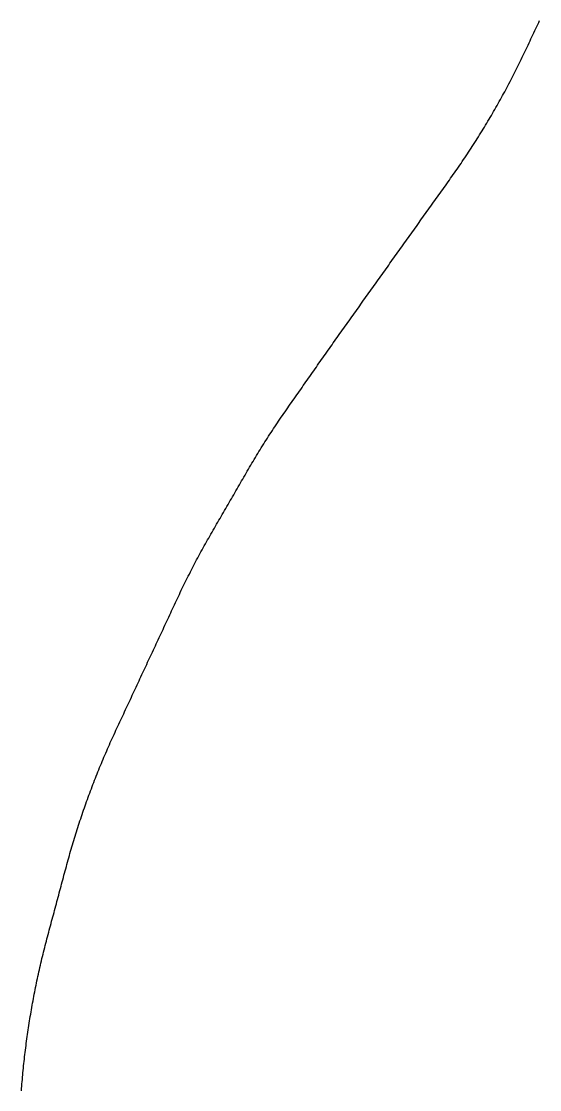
# Model space of a CAD drawing. Header units: metres. Extents: x 457876 to 584660, y 126427 to 241224.
# Drawn here: x 457970 to 463656, y 181212 to 192936 of the extents above; entities that cross this region are included whole.
import ezdxf

# ---------------------------------------------------------------- set-up
doc = ezdxf.new("R2010")
doc.units = ezdxf.units.M
for name, color, linetype in [('AT_GRADE', 3, 'CONTINUOUS'), ('CUTTING', 34, 'CONTINUOUS'), ('EMBANKMENT', 42, 'CONTINUOUS'), ('GROUND_CL', 8, 'CONTINUOUS'), ('RAIL_CL', 1, 'CONTINUOUS'), ('TUNNEL', 216, 'CONTINUOUS'), ('VIADUCT', 5, 'CONTINUOUS')]:
    doc.layers.add(name, color=color, linetype=linetype)

msp = doc.modelspace()

# ---------------------------------------------------------------- linework, layer by layer
at = {"layer": 'AT_GRADE'}
for points in [[(462890.696, 191522.763, 63.651), (462904.285, 191543.645, 63.773), (462917.816, 191564.564, 63.896), (462931.295, 191585.518, 64.02), (462944.72, 191606.505, 64.143), (462958.087, 191627.529, 64.267), (462971.384, 191648.598, 64.391), (462984.619, 191669.705, 64.515), (462997.802, 191690.845, 64.639), (463010.936, 191712.015, 64.763), (463024.015, 191733.219, 64.888), (463037.03, 191754.462, 65.012), (463049.979, 191775.745, 65.137), (463062.874, 191797.061, 65.262), (463075.718, 191818.407, 65.386), (463088.497, 191839.793, 65.511), (463101.216, 191861.214, 65.636), (463113.875, 191882.67, 65.761), (463126.478, 191904.159, 65.886), (463139.022, 191925.682, 66.011), (463151.502, 191947.243, 66.136), (463163.932, 191968.832, 66.261), (463176.316, 191990.448, 66.386), (463188.626, 192012.105, 66.511), (463200.863, 192033.804, 66.635), (463213.045, 192055.534, 66.76), (463225.179, 192077.29, 66.884), (463237.255, 192099.078, 67.009), (463249.266, 192120.903, 67.133), (463261.214, 192142.761, 67.257), (463273.108, 192164.65, 67.381), (463284.944, 192186.569, 67.505), (463296.715, 192208.523, 67.628), (463308.419, 192230.513, 67.752), (463320.064, 192252.534, 67.875), (463331.658, 192274.582, 67.998), (463343.193, 192296.661, 68.12), (463354.655, 192318.778, 68.242), (463366.074, 192340.917, 68.364), (463377.423, 192363.092, 68.486), (463388.703, 192385.301, 68.608), (463399.93, 192407.538, 68.729), (463411.096, 192429.805, 68.849), (463422.2, 192452.103, 68.97), (463433.251, 192474.428, 69.089), (463444.233, 192496.786, 69.209), (463455.15, 192519.176, 69.328), (463466.003, 192541.598, 69.447), (463476.809, 192564.042, 69.565), (463487.541, 192586.521, 69.683), (463498.215, 192609.028, 69.8), (463508.831, 192631.562, 69.917), (463519.383, 192654.126, 70.033), (463529.915, 192676.7, 70.149), (463540.447, 192699.273, 70.264), (463550.975, 192721.849, 70.379), (463561.502, 192744.424, 70.493), (463572.03, 192766.999, 70.607), (463582.558, 192789.574, 70.72), (463593.085, 192812.149, 70.832), (463603.613, 192834.724, 70.944), (463614.14, 192857.299, 71.055), (463624.668, 192879.874, 71.165), (463635.195, 192902.449, 71.275), (463645.722, 192925.024, 71.384)], [(459155.228, 185473.014, 62.857), (459165.757, 185495.596, 62.708), (459176.287, 185518.178, 62.56), (459186.817, 185540.76, 62.414), (459197.347, 185563.343, 62.269), (459207.876, 185585.925, 62.125), (459218.406, 185608.507, 61.983), (459228.936, 185631.09, 61.842), (459239.466, 185653.672, 61.702), (459249.997, 185676.255, 61.563), (459260.527, 185698.838, 61.426), (459271.057, 185721.421, 61.29), (459281.588, 185744.004, 61.155), (459292.118, 185766.587, 61.021), (459302.649, 185789.17, 60.889), (459313.179, 185811.753, 60.758), (459323.71, 185834.337, 60.628)], [(458660.855, 184303.406, 72.181), (458669.09, 184326.913, 71.965), (458677.387, 184350.398, 71.751), (458685.753, 184373.859, 71.537), (458694.181, 184397.297, 71.326), (458702.665, 184420.716, 71.115), (458711.212, 184444.112, 70.906), (458719.835, 184467.48, 70.698), (458728.516, 184490.827, 70.491), (458737.26, 184514.15, 70.286), (458746.075, 184537.448, 70.082), (458754.95, 184560.722, 69.879), (458763.881, 184583.975, 69.678)], [(458282.573, 182987.418, 85.885), (458289.017, 183011.47, 85.608)]]:
    msp.add_polyline3d(points, dxfattribs=at)
at = {"layer": 'CUTTING'}
for points in [[(458237.778, 182818.977, 87.839), (458244.062, 182843.07, 87.558), (458250.405, 182867.148, 87.277), (458256.809, 182891.209, 86.997), (458263.247, 182915.262, 86.718), (458269.685, 182939.315, 86.44), (458276.129, 182963.366, 86.162)], [(458195.617, 182649.865, 89.823), (458201.451, 182674.07, 89.538), (458207.34, 182698.262, 89.254), (458213.278, 182722.442, 88.97)], [(458044.44, 181867.912, 99.052), (458048.13, 181892.532, 98.764), (458051.885, 181917.142, 98.477), (458055.694, 181941.745, 98.189), (458059.591, 181966.333, 97.901), (458063.552, 181990.911, 97.613), (458067.578, 182015.479, 97.324)]]:
    msp.add_polyline3d(points, dxfattribs=at)
at = {"layer": 'EMBANKMENT'}
for points in [[(459334.241, 185856.92, 60.499), (459344.772, 185879.504, 60.371), (459355.303, 185902.087, 60.245), (459365.834, 185924.671, 60.12), (459376.365, 185947.255, 59.996), (459386.896, 185969.839, 59.874), (459397.427, 185992.423, 59.752), (459407.959, 186015.007, 59.632), (459418.49, 186037.591, 59.513), (459429.022, 186060.176, 59.395), (459439.553, 186082.76, 59.278), (459450.085, 186105.344, 59.163), (459460.617, 186127.929, 59.049), (459471.148, 186150.514, 58.936), (459481.68, 186173.098, 58.824), (459492.212, 186195.683, 58.713), (459502.744, 186218.268, 58.604), (459513.276, 186240.853, 58.495), (459523.808, 186263.439, 58.388), (459534.341, 186286.024, 58.282), (459544.873, 186308.609, 58.178), (459555.405, 186331.195, 58.074), (459565.937, 186353.78, 57.971), (459576.47, 186376.366, 57.87), (459587.002, 186398.951, 57.77), (459597.535, 186421.537, 57.671), (459608.068, 186444.123, 57.573), (459618.6, 186466.709, 57.476), (459629.133, 186489.295, 57.381), (459639.668, 186511.881, 57.286), (459650.202, 186534.466, 57.193), (459660.737, 186557.051, 57.101), (459671.272, 186579.637, 57.01), (459681.807, 186602.222, 56.92), (459692.362, 186624.799, 56.831), (459702.99, 186647.341, 56.743), (459713.666, 186669.861, 56.657), (459724.414, 186692.347, 56.571), (459735.228, 186714.801, 56.487), (459746.093, 186737.23, 56.404), (459757.015, 186759.633, 56.321), (459768.001, 186782.004, 56.24), (459779.055, 186804.341, 56.16), (459790.161, 186826.653, 56.082), (459801.341, 186848.928, 56.004), (459812.579, 186871.174, 55.927), (459823.875, 186893.391, 55.852), (459835.237, 186915.574, 55.777), (459846.656, 186937.728, 55.704), (459858.125, 186959.857, 55.632), (459869.665, 186981.949, 55.56), (459881.264, 187004.01, 55.49), (459892.92, 187026.041, 55.421), (459904.638, 187048.039, 55.353), (459916.425, 187070.001, 55.286), (459928.271, 187091.93, 55.221), (459940.17, 187113.831, 55.156), (459952.124, 187135.703, 55.092), (459964.139, 187157.541, 55.03), (459976.224, 187179.341, 54.968), (459988.37, 187201.107, 54.908), (460000.564, 187222.846, 54.848), (460012.819, 187244.552, 54.79), (460025.143, 187266.218, 54.732), (460037.53, 187287.848, 54.676), (460049.96, 187309.454, 54.621), (460062.415, 187331.046, 54.567), (460074.875, 187352.634, 54.514), (460087.336, 187374.222, 54.462), (460099.8, 187395.809, 54.41), (460112.263, 187417.396, 54.36), (460124.726, 187438.983, 54.311), (460137.19, 187460.571, 54.264), (460149.653, 187482.158, 54.217), (460162.117, 187503.745, 54.171), (460174.58, 187525.333, 54.126), (460187.044, 187546.92, 54.082), (460199.507, 187568.508, 54.039), (460211.971, 187590.095, 53.998), (460224.435, 187611.683, 53.957), (460236.898, 187633.271, 53.917), (460249.362, 187654.859, 53.879), (460261.826, 187676.446, 53.841), (460274.29, 187698.034, 53.804), (460286.754, 187719.622, 53.769), (460299.217, 187741.21, 53.734), (460311.681, 187762.798, 53.701), (460324.145, 187784.386, 53.668), (460336.609, 187805.975, 53.637), (460349.073, 187827.563, 53.606), (460361.537, 187849.151, 53.577), (460374.001, 187870.739, 53.548), (460386.465, 187892.328, 53.521), (460398.932, 187913.915, 53.494), (460411.398, 187935.502, 53.469), (460423.864, 187957.089, 53.445), (460436.331, 187978.677, 53.421), (460448.797, 188000.264, 53.399), (460461.284, 188021.84, 53.378), (460473.831, 188043.38, 53.357), (460486.441, 188064.884, 53.338), (460499.113, 188086.352, 53.32), (460511.842, 188107.786, 53.302), (460524.631, 188129.185, 53.286), (460537.476, 188150.549, 53.271), (460550.374, 188171.883, 53.257), (460563.324, 188193.184, 53.243), (460576.341, 188214.445, 53.231), (460589.43, 188235.661, 53.22), (460602.575, 188256.844, 53.209), (460615.77, 188277.995, 53.2), (460629.014, 188299.116, 53.192), (460642.315, 188320.2, 53.185), (460655.682, 188341.243, 53.178), (460669.111, 188362.247, 53.173), (460682.592, 188383.217, 53.169), (460696.133, 188404.149, 53.166), (460709.734, 188425.042, 53.163), (460723.392, 188445.898, 53.162), (460737.102, 188466.72, 53.162), (460750.867, 188487.505, 53.163), (460764.691, 188508.251, 53.164), (460778.568, 188528.963, 53.167), (460792.497, 188549.638, 53.171), (460806.493, 188570.27, 53.176), (460820.545, 188590.863, 53.181), (460834.658, 188611.414, 53.188), (460848.827, 188631.927, 53.196), (460863.047, 188652.405, 53.205), (460877.312, 188672.851, 53.214), (460891.601, 188693.28, 53.225), (460905.901, 188713.702, 53.237), (460920.201, 188734.124, 53.25), (460934.5, 188754.546, 53.263), (460948.8, 188774.968, 53.278), (460963.1, 188795.39, 53.294), (460977.399, 188815.812, 53.311), (460991.699, 188836.234, 53.329), (461005.999, 188856.656, 53.347), (461020.298, 188877.078, 53.367), (461034.598, 188897.5, 53.388), (461048.897, 188917.922, 53.41), (461063.197, 188938.344, 53.432), (461077.497, 188958.766, 53.456), (461091.796, 188979.187, 53.481), (461106.096, 188999.609, 53.507), (461120.395, 189020.031, 53.533), (461134.695, 189040.453, 53.561), (461148.994, 189060.875, 53.59), (461163.294, 189081.297, 53.62), (461177.593, 189101.718, 53.65), (461191.893, 189122.14, 53.682), (461206.192, 189142.562, 53.715), (461220.492, 189162.983, 53.748), (461234.791, 189183.405, 53.783), (461249.09, 189203.826, 53.819), (461263.391, 189224.247, 53.855), (461277.691, 189244.668, 53.893), (461291.992, 189265.088, 53.932), (461306.292, 189285.509, 53.971), (461320.592, 189305.929, 54.012), (461334.903, 189326.342, 54.054), (461349.238, 189346.739, 54.096), (461363.618, 189367.103, 54.14), (461378.059, 189387.424, 54.185), (461392.517, 189407.733, 54.23), (461406.975, 189428.042, 54.277), (461421.434, 189448.35, 54.324), (461435.892, 189468.659, 54.373), (461450.351, 189488.967, 54.423), (461464.809, 189509.275, 54.473), (461479.267, 189529.583, 54.525), (461493.726, 189549.891, 54.577), (461508.184, 189570.199, 54.631), (461522.643, 189590.507, 54.685), (461537.102, 189610.814, 54.74), (461551.56, 189631.122, 54.797), (461566.019, 189651.429, 54.854), (461580.478, 189671.736, 54.913), (461594.937, 189692.042, 54.972), (461609.397, 189712.349, 55.032), (461623.856, 189732.655, 55.093), (461638.316, 189752.961, 55.155), (461652.776, 189773.267, 55.219), (461667.236, 189793.573, 55.283), (461681.696, 189813.878, 55.348), (461696.156, 189834.183, 55.414), (461710.617, 189854.487, 55.48), (461725.077, 189874.792, 55.548), (461739.538, 189895.096, 55.617), (461754, 189915.4, 55.687), (461768.461, 189935.703, 55.757), (461782.923, 189956.006, 55.829), (461797.385, 189976.309, 55.901), (461811.847, 189996.612, 55.975), (461826.31, 190016.914, 56.049), (461840.772, 190037.216, 56.124), (461855.235, 190057.517, 56.2), (461869.699, 190077.818, 56.277), (461884.162, 190098.119, 56.355), (461898.626, 190118.419, 56.434), (461913.091, 190138.719, 56.514), (461927.555, 190159.018, 56.594), (461942.02, 190179.318, 56.676), (461956.485, 190199.616, 56.758), (461970.95, 190219.915, 56.841), (461985.416, 190240.213, 56.925), (461999.882, 190260.51, 57.01), (462014.349, 190280.808, 57.096), (462028.815, 190301.104, 57.183), (462043.282, 190321.401, 57.27), (462057.749, 190341.697, 57.358), (462072.217, 190361.992, 57.448), (462086.685, 190382.287, 57.537), (462101.153, 190402.582, 57.628), (462115.621, 190422.877, 57.72), (462130.09, 190443.17, 57.812), (462144.559, 190463.464, 57.906), (462159.029, 190483.757, 58), (462173.498, 190504.05, 58.094), (462187.968, 190524.342, 58.19), (462202.438, 190544.634, 58.286), (462216.909, 190564.926, 58.384), (462231.379, 190585.217, 58.482), (462245.85, 190605.508, 58.58), (462260.321, 190625.798, 58.68), (462274.793, 190646.088, 58.78), (462289.264, 190666.378, 58.881), (462303.736, 190686.667, 58.982), (462318.208, 190706.956, 59.085), (462332.68, 190727.245, 59.188), (462347.153, 190747.533, 59.291), (462361.625, 190767.821, 59.396), (462376.098, 190788.108, 59.501), (462390.571, 190808.396, 59.607), (462405.044, 190828.682, 59.713), (462419.517, 190848.969, 59.82), (462433.99, 190869.255, 59.928), (462448.464, 190889.541, 60.036), (462462.937, 190909.827, 60.145), (462477.411, 190930.112, 60.255), (462491.885, 190950.397, 60.365), (462506.358, 190970.682, 60.476), (462520.832, 190990.967, 60.587), (462535.306, 191011.251, 60.699), (462549.78, 191031.535, 60.811), (462564.254, 191051.819, 60.924), (462578.728, 191072.102, 61.038), (462593.201, 191092.386, 61.152), (462607.675, 191112.669, 61.267), (462622.149, 191132.952, 61.382), (462636.623, 191153.235, 61.497), (462651.097, 191173.517, 61.613), (462665.57, 191193.8, 61.73), (462680.044, 191214.082, 61.847), (462694.478, 191234.392, 61.965), (462708.861, 191254.738, 62.083), (462723.189, 191275.123, 62.201), (462737.461, 191295.547, 62.32), (462751.677, 191316.009, 62.439), (462765.838, 191336.51, 62.559), (462779.938, 191357.052, 62.679), (462793.979, 191377.634, 62.799), (462807.964, 191398.255, 62.92), (462821.891, 191418.914, 63.041), (462835.765, 191439.609, 63.162), (462849.587, 191460.339, 63.284), (462863.348, 191481.109, 63.406), (462877.049, 191501.918, 63.528)], [(458772.878, 184607.203, 69.478), (458781.945, 184630.404, 69.279), (458791.065, 184653.584, 69.082), (458800.259, 184676.736, 68.885), (458809.522, 184699.86, 68.691), (458818.841, 184722.962, 68.497), (458828.222, 184746.039, 68.305), (458837.671, 184769.088, 68.115), (458847.182, 184792.112, 67.925), (458856.748, 184815.113, 67.737), (458866.383, 184838.086, 67.55), (458876.074, 184861.035, 67.365), (458885.831, 184883.957, 67.181), (458895.659, 184906.849, 66.998), (458905.546, 184929.715, 66.817), (458915.489, 184952.557, 66.637), (458925.499, 184975.37, 66.458), (458935.575, 184998.154, 66.28), (458945.707, 185020.914, 66.104), (458955.912, 185043.641, 65.929), (458966.173, 185066.344, 65.756), (458976.493, 185089.019, 65.584), (458986.883, 185111.663, 65.413), (458997.335, 185134.279, 65.243), (459007.828, 185156.876, 65.075), (459018.35, 185179.459, 64.908), (459028.878, 185202.04, 64.743), (459039.407, 185224.621, 64.578), (459049.936, 185247.201, 64.415), (459060.465, 185269.782, 64.254), (459070.994, 185292.363, 64.093), (459081.523, 185314.944, 63.934), (459092.052, 185337.525, 63.776), (459102.581, 185360.106, 63.62), (459113.11, 185382.688, 63.465), (459123.64, 185405.269, 63.311), (459134.169, 185427.851, 63.158), (459144.698, 185450.433, 63.007)], [(458437.247, 183564.677, 79.495), (458443.692, 183588.731, 79.242), (458450.137, 183612.785, 78.989), (458456.589, 183636.837, 78.737), (458463.049, 183660.887, 78.487), (458469.531, 183684.931, 78.238), (458476.074, 183708.959, 77.99), (458482.696, 183732.966, 77.743), (458489.374, 183756.957, 77.497), (458496.111, 183780.931, 77.252), (458502.917, 183804.887, 77.009), (458509.787, 183828.824, 76.766), (458516.712, 183852.746, 76.525), (458523.703, 183876.648, 76.285), (458530.766, 183900.53, 76.047), (458537.908, 183924.388, 75.809), (458545.105, 183948.23, 75.573), (458552.376, 183972.05, 75.338), (458559.705, 183995.852, 75.104), (458567.088, 184019.637, 74.872), (458574.545, 184043.4, 74.641), (458582.061, 184067.144, 74.411), (458589.645, 184090.867, 74.182), (458597.304, 184114.565, 73.955), (458605.019, 184138.246, 73.728), (458612.796, 184161.907, 73.503), (458620.643, 184185.545, 73.28), (458628.56, 184209.159, 73.058), (458636.542, 184232.752, 72.836), (458644.575, 184256.328, 72.617), (458652.677, 184279.88, 72.398)], [(458295.461, 183035.521, 85.333), (458301.905, 183059.573, 85.058), (458308.349, 183083.625, 84.784), (458314.793, 183107.676, 84.511), (458321.238, 183131.728, 84.238), (458327.683, 183155.78, 83.967), (458334.127, 183179.832, 83.696), (458340.572, 183203.884, 83.426), (458347.017, 183227.936, 83.157), (458353.462, 183251.989, 82.889), (458359.907, 183276.041, 82.622)], [(458156.713, 182479.982, 91.83), (458162.065, 182504.297, 91.542), (458167.499, 182528.594, 91.255), (458172.991, 182552.878, 90.968), (458178.536, 182577.151, 90.681), (458184.163, 182601.405, 90.395)], [(458075.811, 182064.585, 96.746), (458080.035, 182089.12, 96.457), (458084.322, 182113.644, 96.167), (458088.69, 182138.153, 95.878), (458093.097, 182162.656, 95.588), (458097.589, 182187.144, 95.299)], [(458030.377, 181769.33, 100.196), (458033.792, 181793.989, 99.911), (458037.272, 181818.64, 99.625)]]:
    msp.add_polyline3d(points, dxfattribs=at)
at = {"layer": 'GROUND_CL'}
msp.add_polyline3d([(457969.568, 181200.063, 88.904), (457971.737, 181224.863, 86.641), (457973.91, 181249.663, 84.91), (457976.083, 181274.463, 83.663), (457978.256, 181299.262, 82.308), (457980.428, 181324.062, 80.845), (457982.627, 181348.859, 78.875), (457984.893, 181373.651, 76.396), (457987.235, 181398.435, 73.917), (457989.634, 181423.214, 71.439), (457992.105, 181447.985, 70.104), (457994.647, 181472.75, 70.319), (457997.249, 181497.508, 70.484), (457999.917, 181522.26, 70.596), (458002.654, 181547.003, 71.481), (458005.467, 181571.739, 73.735), (458008.355, 181596.465, 76.041), (458011.299, 181621.186, 78.401), (458014.303, 181645.898, 80.031), (458017.377, 181670.603, 80.023), (458020.52, 181695.298, 79.897), (458023.735, 181719.985, 79.9), (458027.019, 181744.662, 81.411), (458030.377, 181769.33, 86.345), (458033.792, 181793.989, 91.276), (458037.272, 181818.64, 96.207), (458040.821, 181843.281, 101.135), (458044.44, 181867.912, 106.061), (458048.13, 181892.532, 110.985), (458051.885, 181917.142, 115.907), (458055.694, 181941.745, 119.017), (458059.591, 181966.333, 113.062), (458063.552, 181990.911, 106.915), (458067.578, 182015.479, 100.571), (458071.66, 182040.038, 94.286), (458075.811, 182064.585, 90.388), (458080.035, 182089.12, 86.693), (458084.322, 182113.644, 83.205), (458088.69, 182138.153, 79.981), (458093.097, 182162.656, 79.06), (458097.589, 182187.144, 78.031), (458102.159, 182211.617, 76.889), (458106.786, 182236.079, 75.632), (458111.473, 182260.531, 74.202), (458116.228, 182284.969, 72.735), (458121.052, 182309.393, 71.369), (458125.947, 182333.804, 70.175), (458130.914, 182358.2, 70), (458135.94, 182382.584, 70), (458141.03, 182406.955, 70), (458146.19, 182431.312, 70), (458151.421, 182455.653, 71.805), (458156.713, 182479.982, 74.237), (458162.065, 182504.297, 76.669), (458167.499, 182528.594, 79.099), (458172.991, 182552.878, 81.527), (458178.536, 182577.151, 83.954), (458184.163, 182601.405, 86.38), (458189.854, 182625.643, 88.804), (458195.617, 182649.865, 93.953), (458201.451, 182674.07, 101.545), (458207.34, 182698.262, 108.848), (458213.278, 182722.442, 115.858), (458219.308, 182746.6, 119.642), (458225.396, 182770.743, 118.046), (458231.552, 182794.868, 116.729), (458237.778, 182818.977, 115.693), (458244.062, 182843.07, 113.852), (458250.405, 182867.148, 108.581), (458256.809, 182891.209, 103.609), (458263.247, 182915.262, 98.943), (458269.685, 182939.315, 94.586), (458276.129, 182963.366, 90.538), (458282.573, 182987.418, 86.801), (458289.017, 183011.47, 83.373), (458295.461, 183035.521, 80.256), (458301.905, 183059.573, 80), (458308.349, 183083.625, 80), (458314.793, 183107.676, 80), (458321.238, 183131.728, 80.005), (458327.683, 183155.78, 78.183), (458334.127, 183179.832, 75.777), (458340.572, 183203.884, 73.372), (458347.017, 183227.936, 70.967), (458353.462, 183251.989, 68.562), (458359.907, 183276.041, 66.157), (458366.351, 183300.094, 63.751), (458372.796, 183324.146, 61.346), (458379.241, 183348.199, 60), (458385.686, 183372.252, 59.999), (458392.131, 183396.304, 59.998), (458398.576, 183420.357, 59.998), (458405.021, 183444.41, 59.997), (458411.466, 183468.464, 59.998), (458417.911, 183492.517, 59.998), (458424.356, 183516.57, 59.999), (458430.801, 183540.624, 60.302), (458437.247, 183564.677, 62.707), (458443.692, 183588.731, 65.112), (458450.137, 183612.785, 67.518), (458456.589, 183636.837, 69.923), (458463.049, 183660.887, 71.281), (458469.531, 183684.931, 72.297), (458476.074, 183708.959, 72.997), (458482.696, 183732.966, 73.374), (458489.374, 183756.957, 72.315), (458496.111, 183780.931, 71.245), (458502.917, 183804.887, 70.496), (458509.787, 183828.824, 70.073), (458516.712, 183852.746, 68.507), (458523.703, 183876.648, 65.753), (458530.766, 183900.53, 63.237), (458537.908, 183924.388, 61.06), (458545.105, 183948.23, 59.985), (458552.376, 183972.05, 59.937), (458559.705, 183995.852, 59.87), (458567.088, 184019.637, 59.785), (458574.545, 184043.4, 59.715), (458582.061, 184067.144, 59.758), (458589.645, 184090.867, 59.821), (458597.304, 184114.565, 59.902), (458605.019, 184138.246, 60.064), (458612.796, 184161.907, 62.43), (458620.643, 184185.545, 64.671), (458628.56, 184209.159, 66.405), (458636.542, 184232.752, 67.758), (458644.575, 184256.328, 68.313), (458652.677, 184279.88, 68.941), (458660.855, 184303.406, 69.814), (458669.09, 184326.913, 70.939), (458677.387, 184350.398, 71.458), (458685.753, 184373.859, 71.337), (458694.181, 184397.297, 71.242), (458702.665, 184420.716, 71.173), (458711.212, 184444.112, 71.007), (458719.835, 184467.48, 70.615), (458728.516, 184490.827, 70.374), (458737.26, 184514.15, 70.169), (458746.075, 184537.448, 70.001), (458754.95, 184560.722, 68.661), (458763.881, 184583.975, 67.038), (458772.878, 184607.203, 65.137), (458781.945, 184630.404, 62.956), (458791.065, 184653.584, 61.801), (458800.259, 184676.736, 61.188), (458809.522, 184699.86, 60.57), (458818.841, 184722.962, 59.996), (458828.222, 184746.039, 59.947), (458837.671, 184769.088, 59.924), (458847.182, 184792.112, 59.925), (458856.748, 184815.113, 59.951), (458866.383, 184838.086, 60.012), (458876.074, 184861.035, 60.492), (458885.831, 184883.957, 60.747), (458895.659, 184906.849, 60.776), (458905.546, 184929.715, 60.577), (458915.489, 184952.557, 60.149), (458925.499, 184975.37, 59.904), (458935.575, 184998.154, 59.857), (458945.707, 185020.914, 59.904), (458955.912, 185043.641, 60.134), (458966.173, 185066.344, 60.533), (458976.493, 185089.019, 60.764), (458986.883, 185111.663, 60.825), (458997.335, 185134.279, 60.716), (459007.828, 185156.876, 60.38), (459018.35, 185179.459, 59.995), (459028.878, 185202.04, 59.891), (459039.407, 185224.621, 59.922), (459049.936, 185247.201, 60), (459060.465, 185269.782, 60), (459070.994, 185292.363, 60), (459081.523, 185314.944, 60), (459092.052, 185337.525, 60), (459102.581, 185360.106, 60), (459113.11, 185382.688, 60), (459123.64, 185405.269, 59.959), (459134.169, 185427.851, 59.964), (459144.698, 185450.433, 60), (459155.228, 185473.014, 60), (459165.757, 185495.596, 60), (459176.287, 185518.178, 60), (459186.817, 185540.76, 60), (459197.347, 185563.343, 60), (459207.876, 185585.925, 60), (459218.406, 185608.507, 59.998), (459228.936, 185631.09, 59.983), (459239.466, 185653.672, 60), (459249.997, 185676.255, 60), (459260.527, 185698.838, 60), (459271.057, 185721.421, 60), (459281.588, 185744.004, 59.92), (459292.118, 185766.587, 59.579), (459302.649, 185789.17, 59.145), (459313.179, 185811.753, 58.618), (459323.71, 185834.337, 57.952), (459334.241, 185856.92, 57.388), (459344.772, 185879.504, 56.879), (459355.303, 185902.087, 56.402), (459365.834, 185924.671, 55.957), (459376.365, 185947.255, 55.547), (459386.896, 185969.839, 55.159), (459397.427, 185992.423, 54.79), (459407.959, 186015.007, 54.44), (459418.49, 186037.591, 54.108), (459429.022, 186060.176, 53.782), (459439.553, 186082.76, 53.472), (459450.085, 186105.344, 53.178), (459460.617, 186127.929, 52.901), (459471.148, 186150.514, 52.64), (459481.68, 186173.098, 52.394), (459492.212, 186195.683, 52.162), (459502.744, 186218.268, 51.946), (459513.276, 186240.853, 51.747), (459523.808, 186263.439, 51.568), (459534.341, 186286.024, 51.398), (459544.873, 186308.609, 51.239), (459555.405, 186331.195, 51.091), (459565.937, 186353.78, 50.966), (459576.47, 186376.366, 50.858), (459587.002, 186398.951, 50.761), (459597.535, 186421.537, 50.674), (459608.068, 186444.123, 50.599), (459618.6, 186466.709, 50.531), (459629.133, 186489.295, 50.473), (459639.668, 186511.881, 50.422), (459650.202, 186534.466, 50.378), (459660.737, 186557.051, 50.335), (459671.272, 186579.637, 50.296), (459681.807, 186602.222, 50.261), (459692.362, 186624.799, 50.231), (459702.99, 186647.341, 50.203), (459713.666, 186669.861, 50.176), (459724.414, 186692.347, 50.153), (459735.228, 186714.801, 50.133), (459746.093, 186737.23, 50.115), (459757.015, 186759.633, 50.097), (459768.001, 186782.004, 50.081), (459779.055, 186804.341, 50.067), (459790.161, 186826.653, 50.055), (459801.341, 186848.928, 50.044), (459812.579, 186871.174, 50.036), (459823.875, 186893.391, 50.029), (459835.237, 186915.574, 50.021), (459846.656, 186937.728, 50.015), (459858.125, 186959.857, 50.011), (459869.665, 186981.949, 50.008), (459881.264, 187004.01, 50.005), (459892.92, 187026.041, 50.002), (459904.638, 187048.039, 50), (459916.425, 187070.001, 50), (459928.271, 187091.93, 50), (459940.17, 187113.831, 50), (459952.124, 187135.703, 50.001), (459964.139, 187157.541, 50.001), (459976.224, 187179.341, 50.001), (459988.37, 187201.107, 50.001), (460000.564, 187222.846, 50.001), (460012.819, 187244.552, 50.002), (460025.143, 187266.218, 50.002), (460037.53, 187287.848, 50.002), (460049.96, 187309.454, 50.002), (460062.415, 187331.046, 50.002), (460074.875, 187352.634, 50.003), (460087.336, 187374.222, 50.003), (460099.8, 187395.809, 50.003), (460112.263, 187417.396, 50.003), (460124.726, 187438.983, 50.004), (460137.19, 187460.571, 50.004), (460149.653, 187482.158, 50.004), (460162.117, 187503.745, 50.005), (460174.58, 187525.333, 50.005), (460187.044, 187546.92, 50.006), (460199.507, 187568.508, 50.006), (460211.971, 187590.095, 50.006), (460224.435, 187611.683, 50.007), (460236.898, 187633.271, 50.007), (460249.362, 187654.859, 50.008), (460261.826, 187676.446, 50.009), (460274.29, 187698.034, 50.009), (460286.754, 187719.622, 50.01), (460299.217, 187741.21, 50.011), (460311.681, 187762.798, 50.012), (460324.145, 187784.386, 50.013), (460336.609, 187805.975, 50.014), (460349.073, 187827.563, 50.015), (460361.537, 187849.151, 50.016), (460374.001, 187870.739, 50.018), (460386.465, 187892.328, 50.019), (460398.932, 187913.915, 50.021), (460411.398, 187935.502, 50.022), (460423.864, 187957.089, 50.024), (460436.331, 187978.677, 50.026), (460448.797, 188000.264, 50.028), (460461.284, 188021.84, 50.03), (460473.831, 188043.38, 50.032), (460486.441, 188064.884, 50.034), (460499.113, 188086.352, 50.036), (460511.842, 188107.786, 50.039), (460524.631, 188129.185, 50.041), (460537.476, 188150.549, 50.043), (460550.374, 188171.883, 50.046), (460563.324, 188193.184, 50.049), (460576.341, 188214.445, 50.051), (460589.43, 188235.661, 50.054), (460602.575, 188256.844, 50.057), (460615.77, 188277.995, 50.061), (460629.014, 188299.116, 50.064), (460642.315, 188320.2, 50.068), (460655.682, 188341.243, 50.071), (460669.111, 188362.247, 50.075), (460682.592, 188383.217, 50.08), (460696.133, 188404.149, 50.084), (460709.734, 188425.042, 50.089), (460723.392, 188445.898, 50.093), (460737.102, 188466.72, 50.099), (460750.867, 188487.505, 50.104), (460764.691, 188508.251, 50.11), (460778.568, 188528.963, 50.115), (460792.497, 188549.638, 50.122), (460806.493, 188570.27, 50.129), (460820.545, 188590.863, 50.137), (460834.658, 188611.414, 50.143), (460848.827, 188631.927, 50.151), (460863.047, 188652.405, 50.159), (460877.312, 188672.851, 50.168), (460891.601, 188693.28, 50.178), (460905.901, 188713.702, 50.187), (460920.201, 188734.124, 50.197), (460934.5, 188754.546, 50.208), (460948.8, 188774.968, 50.219), (460963.1, 188795.39, 50.23), (460977.399, 188815.812, 50.241), (460991.699, 188836.234, 50.253), (461005.999, 188856.656, 50.267), (461020.298, 188877.078, 50.282), (461034.598, 188897.5, 50.294), (461048.897, 188917.922, 50.305), (461063.197, 188938.344, 50.317), (461077.497, 188958.766, 50.332), (461091.796, 188979.187, 50.346), (461106.096, 188999.609, 50.359), (461120.395, 189020.031, 50.371), (461134.695, 189040.453, 50.381), (461148.994, 189060.875, 50.393), (461163.294, 189081.297, 50.402), (461177.593, 189101.718, 50.411), (461191.893, 189122.14, 50.418), (461206.192, 189142.562, 50.423), (461220.492, 189162.983, 50.428), (461234.791, 189183.405, 50.43), (461249.09, 189203.826, 50.431), (461263.391, 189224.247, 50.43), (461277.691, 189244.668, 50.426), (461291.992, 189265.088, 50.419), (461306.292, 189285.509, 50.41), (461320.592, 189305.929, 50.399), (461334.903, 189326.342, 50.391), (461349.238, 189346.739, 50.379), (461363.618, 189367.103, 50.363), (461378.059, 189387.424, 50.347), (461392.517, 189407.733, 50.33), (461406.975, 189428.042, 50.313), (461421.434, 189448.35, 50.294), (461435.892, 189468.659, 50.276), (461450.351, 189488.967, 50.259), (461464.809, 189509.275, 50.242), (461479.267, 189529.583, 50.226), (461493.726, 189549.891, 50.21), (461508.184, 189570.199, 50.193), (461522.643, 189590.507, 50.178), (461537.102, 189610.814, 50.165), (461551.56, 189631.122, 50.152), (461566.019, 189651.429, 50.14), (461580.478, 189671.736, 50.129), (461594.937, 189692.042, 50.119), (461609.397, 189712.349, 50.109), (461623.856, 189732.655, 50.101), (461638.316, 189752.961, 50.093), (461652.776, 189773.267, 50.085), (461667.236, 189793.573, 50.079), (461681.696, 189813.878, 50.072), (461696.156, 189834.183, 50.067), (461710.617, 189854.487, 50.061), (461725.077, 189874.792, 50.056), (461739.538, 189895.096, 50.052), (461754, 189915.4, 50.048), (461768.461, 189935.703, 50.044), (461782.923, 189956.006, 50.04), (461797.385, 189976.309, 50.037), (461811.847, 189996.612, 50.034), (461826.31, 190016.914, 50.031), (461840.772, 190037.216, 50.028), (461855.235, 190057.517, 50.026), (461869.699, 190077.818, 50.023), (461884.162, 190098.119, 50.021), (461898.626, 190118.419, 50.019), (461913.091, 190138.719, 50.017), (461927.555, 190159.018, 50.015), (461942.02, 190179.318, 50.013), (461956.485, 190199.616, 50.011), (461970.95, 190219.915, 50.01), (461985.416, 190240.213, 50.008), (461999.882, 190260.51, 50.007), (462014.349, 190280.808, 50.005), (462028.815, 190301.104, 50.004), (462043.282, 190321.401, 50.003), (462057.749, 190341.697, 50.002), (462072.217, 190361.992, 50.001), (462086.685, 190382.287, 50.001), (462101.153, 190402.582, 50), (462115.621, 190422.877, 50), (462130.09, 190443.17, 50.006), (462144.559, 190463.464, 50.062), (462159.029, 190483.757, 50.17), (462173.498, 190504.05, 50.332), (462187.968, 190524.342, 50.546), (462202.438, 190544.634, 50.778), (462216.909, 190564.926, 50.973), (462231.379, 190585.217, 51.237), (462245.85, 190605.508, 51.5), (462260.321, 190625.798, 51.755), (462274.793, 190646.088, 51.995), (462289.264, 190666.378, 52.22), (462303.736, 190686.667, 52.445), (462318.208, 190706.956, 52.67), (462332.68, 190727.245, 52.894), (462347.153, 190747.533, 53.116), (462361.625, 190767.821, 53.337), (462376.098, 190788.108, 53.557), (462390.571, 190808.396, 53.774), (462405.044, 190828.682, 53.99), (462419.517, 190848.969, 54.208), (462433.99, 190869.255, 54.422), (462448.464, 190889.541, 54.633), (462462.937, 190909.827, 54.842), (462477.411, 190930.112, 55.047), (462491.885, 190950.397, 55.257), (462506.358, 190970.682, 55.468), (462520.832, 190990.967, 55.674), (462535.306, 191011.251, 55.871), (462549.78, 191031.535, 56.065), (462564.254, 191051.819, 56.263), (462578.728, 191072.102, 56.461), (462593.201, 191092.386, 56.655), (462607.675, 191112.669, 56.847), (462622.149, 191132.952, 57.034), (462636.623, 191153.235, 57.22), (462651.097, 191173.517, 57.405), (462665.57, 191193.8, 57.587), (462680.044, 191214.082, 57.766), (462694.478, 191234.392, 57.941), (462708.861, 191254.738, 58.122), (462723.189, 191275.123, 58.298), (462737.461, 191295.547, 58.464), (462751.677, 191316.009, 58.626), (462765.838, 191336.51, 58.784), (462779.938, 191357.052, 58.955), (462793.979, 191377.634, 59.125), (462807.964, 191398.255, 59.292), (462821.891, 191418.914, 59.447), (462835.765, 191439.609, 59.575), (462849.587, 191460.339, 59.801), (462863.348, 191481.109, 60.062), (462877.049, 191501.918, 60.358), (462890.696, 191522.763, 60.688), (462904.285, 191543.645, 61.011), (462917.816, 191564.564, 61.253), (462931.295, 191585.518, 61.584), (462944.72, 191606.505, 61.91), (462958.087, 191627.529, 62.229), (462971.384, 191648.598, 62.518), (462984.619, 191669.705, 62.783), (462997.802, 191690.845, 63.044), (463010.936, 191712.015, 63.303), (463024.015, 191733.219, 63.56), (463037.03, 191754.462, 63.807), (463049.979, 191775.745, 64.041), (463062.874, 191797.061, 64.267), (463075.718, 191818.407, 64.483), (463088.497, 191839.793, 64.692), (463101.216, 191861.214, 64.907), (463113.875, 191882.67, 65.113), (463126.478, 191904.159, 65.303), (463139.022, 191925.682, 65.48), (463151.502, 191947.243, 65.66), (463163.932, 191968.832, 65.851), (463176.316, 191990.448, 66.037), (463188.626, 192012.105, 66.217), (463200.863, 192033.804, 66.391), (463213.045, 192055.534, 66.594), (463225.179, 192077.29, 66.787), (463237.255, 192099.078, 66.967), (463249.266, 192120.903, 67.143), (463261.214, 192142.761, 67.326), (463273.108, 192164.65, 67.54), (463284.944, 192186.569, 67.751), (463296.715, 192208.523, 67.96), (463308.419, 192230.513, 68.164), (463320.064, 192252.534, 68.399), (463331.658, 192274.582, 68.618), (463343.193, 192296.661, 68.828), (463354.655, 192318.778, 69.028), (463366.074, 192340.917, 69.226), (463377.423, 192363.092, 69.451), (463388.703, 192385.301, 69.648), (463399.93, 192407.538, 69.816), (463411.096, 192429.805, 69.957), (463422.2, 192452.103, 70.138), (463433.251, 192474.428, 70.399), (463444.233, 192496.786, 70.661), (463455.15, 192519.176, 70.922), (463466.003, 192541.598, 71.17), (463476.809, 192564.042, 71.359), (463487.541, 192586.521, 71.551), (463498.215, 192609.028, 71.745), (463508.831, 192631.562, 71.942), (463519.383, 192654.126, 72.096), (463529.915, 192676.7, 72.266), (463540.447, 192699.273, 72.444), (463550.975, 192721.849, 72.63), (463561.502, 192744.424, 72.808), (463572.03, 192766.999, 72.964), (463582.558, 192789.574, 73.133), (463593.085, 192812.149, 73.315), (463603.613, 192834.724, 73.509), (463614.14, 192857.299, 73.708), (463624.668, 192879.874, 73.913), (463635.195, 192902.449, 74.124), (463645.722, 192925.024, 74.339), (463656.249, 192947.599, 74.551)], dxfattribs=at)
at = {"layer": 'RAIL_CL'}
msp.add_polyline3d([(457969.568, 181200.063, 106.554), (457971.737, 181224.863, 106.289), (457973.91, 181249.663, 106.022), (457976.083, 181274.463, 105.754), (457978.256, 181299.262, 105.485), (457980.428, 181324.062, 105.214), (457982.627, 181348.859, 104.943), (457984.893, 181373.651, 104.671), (457987.235, 181398.435, 104.397), (457989.634, 181423.214, 104.123), (457992.105, 181447.985, 103.848), (457994.647, 181472.75, 103.571), (457997.249, 181497.508, 103.294), (457999.917, 181522.26, 103.016), (458002.654, 181547.003, 102.737), (458005.467, 181571.739, 102.458), (458008.355, 181596.465, 102.177), (458011.299, 181621.186, 101.896), (458014.303, 181645.898, 101.614), (458017.377, 181670.603, 101.332), (458020.52, 181695.298, 101.049), (458023.735, 181719.985, 100.765), (458027.019, 181744.662, 100.481), (458030.377, 181769.33, 100.196), (458033.792, 181793.989, 99.911), (458037.272, 181818.64, 99.625), (458040.821, 181843.281, 99.338), (458044.44, 181867.912, 99.052), (458048.13, 181892.532, 98.764), (458051.885, 181917.142, 98.477), (458055.694, 181941.745, 98.189), (458059.591, 181966.333, 97.901), (458063.552, 181990.911, 97.613), (458067.578, 182015.479, 97.324), (458071.66, 182040.038, 97.035), (458075.811, 182064.585, 96.746), (458080.035, 182089.12, 96.457), (458084.322, 182113.644, 96.167), (458088.69, 182138.153, 95.878), (458093.097, 182162.656, 95.588), (458097.589, 182187.144, 95.299), (458102.159, 182211.617, 95.009), (458106.786, 182236.079, 94.72), (458111.473, 182260.531, 94.43), (458116.228, 182284.969, 94.141), (458121.052, 182309.393, 93.851), (458125.947, 182333.804, 93.562), (458130.914, 182358.2, 93.273), (458135.94, 182382.584, 92.984), (458141.03, 182406.955, 92.695), (458146.19, 182431.312, 92.406), (458151.421, 182455.653, 92.118), (458156.713, 182479.982, 91.83), (458162.065, 182504.297, 91.542), (458167.499, 182528.594, 91.255), (458172.991, 182552.878, 90.968), (458178.536, 182577.151, 90.681), (458184.163, 182601.405, 90.395), (458189.854, 182625.643, 90.109), (458195.617, 182649.865, 89.823), (458201.451, 182674.07, 89.538), (458207.34, 182698.262, 89.254), (458213.278, 182722.442, 88.97), (458219.308, 182746.6, 88.686), (458225.396, 182770.743, 88.403), (458231.552, 182794.868, 88.121), (458237.778, 182818.977, 87.839), (458244.062, 182843.07, 87.558), (458250.405, 182867.148, 87.277), (458256.809, 182891.209, 86.997), (458263.247, 182915.262, 86.718), (458269.685, 182939.315, 86.44), (458276.129, 182963.366, 86.162), (458282.573, 182987.418, 85.885), (458289.017, 183011.47, 85.608), (458295.461, 183035.521, 85.333), (458301.905, 183059.573, 85.058), (458308.349, 183083.625, 84.784), (458314.793, 183107.676, 84.511), (458321.238, 183131.728, 84.238), (458327.683, 183155.78, 83.967), (458334.127, 183179.832, 83.696), (458340.572, 183203.884, 83.426), (458347.017, 183227.936, 83.157), (458353.462, 183251.989, 82.889), (458359.907, 183276.041, 82.622), (458366.351, 183300.094, 82.356), (458372.796, 183324.146, 82.091), (458379.241, 183348.199, 81.827), (458385.686, 183372.252, 81.564), (458392.131, 183396.304, 81.302), (458398.576, 183420.357, 81.04), (458405.021, 183444.41, 80.78), (458411.466, 183468.464, 80.521), (458417.911, 183492.517, 80.263), (458424.356, 183516.57, 80.006), (458430.801, 183540.624, 79.75), (458437.247, 183564.677, 79.495), (458443.692, 183588.731, 79.242), (458450.137, 183612.785, 78.989), (458456.589, 183636.837, 78.737), (458463.049, 183660.887, 78.487), (458469.531, 183684.931, 78.238), (458476.074, 183708.959, 77.99), (458482.696, 183732.966, 77.743), (458489.374, 183756.957, 77.497), (458496.111, 183780.931, 77.252), (458502.917, 183804.887, 77.009), (458509.787, 183828.824, 76.766), (458516.712, 183852.746, 76.525), (458523.703, 183876.648, 76.285), (458530.766, 183900.53, 76.047), (458537.908, 183924.388, 75.809), (458545.105, 183948.23, 75.573), (458552.376, 183972.05, 75.338), (458559.705, 183995.852, 75.104), (458567.088, 184019.637, 74.872), (458574.545, 184043.4, 74.641), (458582.061, 184067.144, 74.411), (458589.645, 184090.867, 74.182), (458597.304, 184114.565, 73.955), (458605.019, 184138.246, 73.728), (458612.796, 184161.907, 73.503), (458620.643, 184185.545, 73.28), (458628.56, 184209.159, 73.058), (458636.542, 184232.752, 72.836), (458644.575, 184256.328, 72.617), (458652.677, 184279.88, 72.398), (458660.855, 184303.406, 72.181), (458669.09, 184326.913, 71.965), (458677.387, 184350.398, 71.751), (458685.753, 184373.859, 71.537), (458694.181, 184397.297, 71.326), (458702.665, 184420.716, 71.115), (458711.212, 184444.112, 70.906), (458719.835, 184467.48, 70.698), (458728.516, 184490.827, 70.491), (458737.26, 184514.15, 70.286), (458746.075, 184537.448, 70.082), (458754.95, 184560.722, 69.879), (458763.881, 184583.975, 69.678), (458772.878, 184607.203, 69.478), (458781.945, 184630.404, 69.279), (458791.065, 184653.584, 69.082), (458800.259, 184676.736, 68.885), (458809.522, 184699.86, 68.691), (458818.841, 184722.962, 68.497), (458828.222, 184746.039, 68.305), (458837.671, 184769.088, 68.115), (458847.182, 184792.112, 67.925), (458856.748, 184815.113, 67.737), (458866.383, 184838.086, 67.55), (458876.074, 184861.035, 67.365), (458885.831, 184883.957, 67.181), (458895.659, 184906.849, 66.998), (458905.546, 184929.715, 66.817), (458915.489, 184952.557, 66.637), (458925.499, 184975.37, 66.458), (458935.575, 184998.154, 66.28), (458945.707, 185020.914, 66.104), (458955.912, 185043.641, 65.929), (458966.173, 185066.344, 65.756), (458976.493, 185089.019, 65.584), (458986.883, 185111.663, 65.413), (458997.335, 185134.279, 65.243), (459007.828, 185156.876, 65.075), (459018.35, 185179.459, 64.908), (459028.878, 185202.04, 64.743), (459039.407, 185224.621, 64.578), (459049.936, 185247.201, 64.415), (459060.465, 185269.782, 64.254), (459070.994, 185292.363, 64.093), (459081.523, 185314.944, 63.934), (459092.052, 185337.525, 63.776), (459102.581, 185360.106, 63.62), (459113.11, 185382.688, 63.465), (459123.64, 185405.269, 63.311), (459134.169, 185427.851, 63.158), (459144.698, 185450.433, 63.007), (459155.228, 185473.014, 62.857), (459165.757, 185495.596, 62.708), (459176.287, 185518.178, 62.56), (459186.817, 185540.76, 62.414), (459197.347, 185563.343, 62.269), (459207.876, 185585.925, 62.125), (459218.406, 185608.507, 61.983), (459228.936, 185631.09, 61.842), (459239.466, 185653.672, 61.702), (459249.997, 185676.255, 61.563), (459260.527, 185698.838, 61.426), (459271.057, 185721.421, 61.29), (459281.588, 185744.004, 61.155), (459292.118, 185766.587, 61.021), (459302.649, 185789.17, 60.889), (459313.179, 185811.753, 60.758), (459323.71, 185834.337, 60.628), (459334.241, 185856.92, 60.499), (459344.772, 185879.504, 60.371), (459355.303, 185902.087, 60.245), (459365.834, 185924.671, 60.12), (459376.365, 185947.255, 59.996), (459386.896, 185969.839, 59.874), (459397.427, 185992.423, 59.752), (459407.959, 186015.007, 59.632), (459418.49, 186037.591, 59.513), (459429.022, 186060.176, 59.395), (459439.553, 186082.76, 59.278), (459450.085, 186105.344, 59.163), (459460.617, 186127.929, 59.049), (459471.148, 186150.514, 58.936), (459481.68, 186173.098, 58.824), (459492.212, 186195.683, 58.713), (459502.744, 186218.268, 58.604), (459513.276, 186240.853, 58.495), (459523.808, 186263.439, 58.388), (459534.341, 186286.024, 58.282), (459544.873, 186308.609, 58.178), (459555.405, 186331.195, 58.074), (459565.937, 186353.78, 57.971), (459576.47, 186376.366, 57.87), (459587.002, 186398.951, 57.77), (459597.535, 186421.537, 57.671), (459608.068, 186444.123, 57.573), (459618.6, 186466.709, 57.476), (459629.133, 186489.295, 57.381), (459639.668, 186511.881, 57.286), (459650.202, 186534.466, 57.193), (459660.737, 186557.051, 57.101), (459671.272, 186579.637, 57.01), (459681.807, 186602.222, 56.92), (459692.362, 186624.799, 56.831), (459702.99, 186647.341, 56.743), (459713.666, 186669.861, 56.657), (459724.414, 186692.347, 56.571), (459735.228, 186714.801, 56.487), (459746.093, 186737.23, 56.404), (459757.015, 186759.633, 56.321), (459768.001, 186782.004, 56.24), (459779.055, 186804.341, 56.16), (459790.161, 186826.653, 56.082), (459801.341, 186848.928, 56.004), (459812.579, 186871.174, 55.927), (459823.875, 186893.391, 55.852), (459835.237, 186915.574, 55.777), (459846.656, 186937.728, 55.704), (459858.125, 186959.857, 55.632), (459869.665, 186981.949, 55.56), (459881.264, 187004.01, 55.49), (459892.92, 187026.041, 55.421), (459904.638, 187048.039, 55.353), (459916.425, 187070.001, 55.286), (459928.271, 187091.93, 55.221), (459940.17, 187113.831, 55.156), (459952.124, 187135.703, 55.092), (459964.139, 187157.541, 55.03), (459976.224, 187179.341, 54.968), (459988.37, 187201.107, 54.908), (460000.564, 187222.846, 54.848), (460012.819, 187244.552, 54.79), (460025.143, 187266.218, 54.732), (460037.53, 187287.848, 54.676), (460049.96, 187309.454, 54.621), (460062.415, 187331.046, 54.567), (460074.875, 187352.634, 54.514), (460087.336, 187374.222, 54.462), (460099.8, 187395.809, 54.41), (460112.263, 187417.396, 54.36), (460124.726, 187438.983, 54.311), (460137.19, 187460.571, 54.264), (460149.653, 187482.158, 54.217), (460162.117, 187503.745, 54.171), (460174.58, 187525.333, 54.126), (460187.044, 187546.92, 54.082), (460199.507, 187568.508, 54.039), (460211.971, 187590.095, 53.998), (460224.435, 187611.683, 53.957), (460236.898, 187633.271, 53.917), (460249.362, 187654.859, 53.879), (460261.826, 187676.446, 53.841), (460274.29, 187698.034, 53.804), (460286.754, 187719.622, 53.769), (460299.217, 187741.21, 53.734), (460311.681, 187762.798, 53.701), (460324.145, 187784.386, 53.668), (460336.609, 187805.975, 53.637), (460349.073, 187827.563, 53.606), (460361.537, 187849.151, 53.577), (460374.001, 187870.739, 53.548), (460386.465, 187892.328, 53.521), (460398.932, 187913.915, 53.494), (460411.398, 187935.502, 53.469), (460423.864, 187957.089, 53.445), (460436.331, 187978.677, 53.421), (460448.797, 188000.264, 53.399), (460461.284, 188021.84, 53.378), (460473.831, 188043.38, 53.357), (460486.441, 188064.884, 53.338), (460499.113, 188086.352, 53.32), (460511.842, 188107.786, 53.302), (460524.631, 188129.185, 53.286), (460537.476, 188150.549, 53.271), (460550.374, 188171.883, 53.257), (460563.324, 188193.184, 53.243), (460576.341, 188214.445, 53.231), (460589.43, 188235.661, 53.22), (460602.575, 188256.844, 53.209), (460615.77, 188277.995, 53.2), (460629.014, 188299.116, 53.192), (460642.315, 188320.2, 53.185), (460655.682, 188341.243, 53.178), (460669.111, 188362.247, 53.173), (460682.592, 188383.217, 53.169), (460696.133, 188404.149, 53.166), (460709.734, 188425.042, 53.163), (460723.392, 188445.898, 53.162), (460737.102, 188466.72, 53.162), (460750.867, 188487.505, 53.163), (460764.691, 188508.251, 53.164), (460778.568, 188528.963, 53.167), (460792.497, 188549.638, 53.171), (460806.493, 188570.27, 53.176), (460820.545, 188590.863, 53.181), (460834.658, 188611.414, 53.188), (460848.827, 188631.927, 53.196), (460863.047, 188652.405, 53.205), (460877.312, 188672.851, 53.214), (460891.601, 188693.28, 53.225), (460905.901, 188713.702, 53.237), (460920.201, 188734.124, 53.25), (460934.5, 188754.546, 53.263), (460948.8, 188774.968, 53.278), (460963.1, 188795.39, 53.294), (460977.399, 188815.812, 53.311), (460991.699, 188836.234, 53.329), (461005.999, 188856.656, 53.347), (461020.298, 188877.078, 53.367), (461034.598, 188897.5, 53.388), (461048.897, 188917.922, 53.41), (461063.197, 188938.344, 53.432), (461077.497, 188958.766, 53.456), (461091.796, 188979.187, 53.481), (461106.096, 188999.609, 53.507), (461120.395, 189020.031, 53.533), (461134.695, 189040.453, 53.561), (461148.994, 189060.875, 53.59), (461163.294, 189081.297, 53.62), (461177.593, 189101.718, 53.65), (461191.893, 189122.14, 53.682), (461206.192, 189142.562, 53.715), (461220.492, 189162.983, 53.748), (461234.791, 189183.405, 53.783), (461249.09, 189203.826, 53.819), (461263.391, 189224.247, 53.855), (461277.691, 189244.668, 53.893), (461291.992, 189265.088, 53.932), (461306.292, 189285.509, 53.971), (461320.592, 189305.929, 54.012), (461334.903, 189326.342, 54.054), (461349.238, 189346.739, 54.096), (461363.618, 189367.103, 54.14), (461378.059, 189387.424, 54.185), (461392.517, 189407.733, 54.23), (461406.975, 189428.042, 54.277), (461421.434, 189448.35, 54.324), (461435.892, 189468.659, 54.373), (461450.351, 189488.967, 54.423), (461464.809, 189509.275, 54.473), (461479.267, 189529.583, 54.525), (461493.726, 189549.891, 54.577), (461508.184, 189570.199, 54.631), (461522.643, 189590.507, 54.685), (461537.102, 189610.814, 54.74), (461551.56, 189631.122, 54.797), (461566.019, 189651.429, 54.854), (461580.478, 189671.736, 54.913), (461594.937, 189692.042, 54.972), (461609.397, 189712.349, 55.032), (461623.856, 189732.655, 55.093), (461638.316, 189752.961, 55.155), (461652.776, 189773.267, 55.219), (461667.236, 189793.573, 55.283), (461681.696, 189813.878, 55.348), (461696.156, 189834.183, 55.414), (461710.617, 189854.487, 55.48), (461725.077, 189874.792, 55.548), (461739.538, 189895.096, 55.617), (461754, 189915.4, 55.687), (461768.461, 189935.703, 55.757), (461782.923, 189956.006, 55.829), (461797.385, 189976.309, 55.901), (461811.847, 189996.612, 55.975), (461826.31, 190016.914, 56.049), (461840.772, 190037.216, 56.124), (461855.235, 190057.517, 56.2), (461869.699, 190077.818, 56.277), (461884.162, 190098.119, 56.355), (461898.626, 190118.419, 56.434), (461913.091, 190138.719, 56.514), (461927.555, 190159.018, 56.594), (461942.02, 190179.318, 56.676), (461956.485, 190199.616, 56.758), (461970.95, 190219.915, 56.841), (461985.416, 190240.213, 56.925), (461999.882, 190260.51, 57.01), (462014.349, 190280.808, 57.096), (462028.815, 190301.104, 57.183), (462043.282, 190321.401, 57.27), (462057.749, 190341.697, 57.358), (462072.217, 190361.992, 57.448), (462086.685, 190382.287, 57.537), (462101.153, 190402.582, 57.628), (462115.621, 190422.877, 57.72), (462130.09, 190443.17, 57.812), (462144.559, 190463.464, 57.906), (462159.029, 190483.757, 58), (462173.498, 190504.05, 58.094), (462187.968, 190524.342, 58.19), (462202.438, 190544.634, 58.286), (462216.909, 190564.926, 58.384), (462231.379, 190585.217, 58.482), (462245.85, 190605.508, 58.58), (462260.321, 190625.798, 58.68), (462274.793, 190646.088, 58.78), (462289.264, 190666.378, 58.881), (462303.736, 190686.667, 58.982), (462318.208, 190706.956, 59.085), (462332.68, 190727.245, 59.188), (462347.153, 190747.533, 59.291), (462361.625, 190767.821, 59.396), (462376.098, 190788.108, 59.501), (462390.571, 190808.396, 59.607), (462405.044, 190828.682, 59.713), (462419.517, 190848.969, 59.82), (462433.99, 190869.255, 59.928), (462448.464, 190889.541, 60.036), (462462.937, 190909.827, 60.145), (462477.411, 190930.112, 60.255), (462491.885, 190950.397, 60.365), (462506.358, 190970.682, 60.476), (462520.832, 190990.967, 60.587), (462535.306, 191011.251, 60.699), (462549.78, 191031.535, 60.811), (462564.254, 191051.819, 60.924), (462578.728, 191072.102, 61.038), (462593.201, 191092.386, 61.152), (462607.675, 191112.669, 61.267), (462622.149, 191132.952, 61.382), (462636.623, 191153.235, 61.497), (462651.097, 191173.517, 61.613), (462665.57, 191193.8, 61.73), (462680.044, 191214.082, 61.847), (462694.478, 191234.392, 61.965), (462708.861, 191254.738, 62.083), (462723.189, 191275.123, 62.201), (462737.461, 191295.547, 62.32), (462751.677, 191316.009, 62.439), (462765.838, 191336.51, 62.559), (462779.938, 191357.052, 62.679), (462793.979, 191377.634, 62.799), (462807.964, 191398.255, 62.92), (462821.891, 191418.914, 63.041), (462835.765, 191439.609, 63.162), (462849.587, 191460.339, 63.284), (462863.348, 191481.109, 63.406), (462877.049, 191501.918, 63.528), (462890.696, 191522.763, 63.651), (462904.285, 191543.645, 63.773), (462917.816, 191564.564, 63.896), (462931.295, 191585.518, 64.02), (462944.72, 191606.505, 64.143), (462958.087, 191627.529, 64.267), (462971.384, 191648.598, 64.391), (462984.619, 191669.705, 64.515), (462997.802, 191690.845, 64.639), (463010.936, 191712.015, 64.763), (463024.015, 191733.219, 64.888), (463037.03, 191754.462, 65.012), (463049.979, 191775.745, 65.137), (463062.874, 191797.061, 65.262), (463075.718, 191818.407, 65.386), (463088.497, 191839.793, 65.511), (463101.216, 191861.214, 65.636), (463113.875, 191882.67, 65.761), (463126.478, 191904.159, 65.886), (463139.022, 191925.682, 66.011), (463151.502, 191947.243, 66.136), (463163.932, 191968.832, 66.261), (463176.316, 191990.448, 66.386), (463188.626, 192012.105, 66.511), (463200.863, 192033.804, 66.635), (463213.045, 192055.534, 66.76), (463225.179, 192077.29, 66.884), (463237.255, 192099.078, 67.009), (463249.266, 192120.903, 67.133), (463261.214, 192142.761, 67.257), (463273.108, 192164.65, 67.381), (463284.944, 192186.569, 67.505), (463296.715, 192208.523, 67.628), (463308.419, 192230.513, 67.752), (463320.064, 192252.534, 67.875), (463331.658, 192274.582, 67.998), (463343.193, 192296.661, 68.12), (463354.655, 192318.778, 68.242), (463366.074, 192340.917, 68.364), (463377.423, 192363.092, 68.486), (463388.703, 192385.301, 68.608), (463399.93, 192407.538, 68.729), (463411.096, 192429.805, 68.849), (463422.2, 192452.103, 68.97), (463433.251, 192474.428, 69.089), (463444.233, 192496.786, 69.209), (463455.15, 192519.176, 69.328), (463466.003, 192541.598, 69.447), (463476.809, 192564.042, 69.565), (463487.541, 192586.521, 69.683), (463498.215, 192609.028, 69.8), (463508.831, 192631.562, 69.917), (463519.383, 192654.126, 70.033), (463529.915, 192676.7, 70.149), (463540.447, 192699.273, 70.264), (463550.975, 192721.849, 70.379), (463561.502, 192744.424, 70.493), (463572.03, 192766.999, 70.607), (463582.558, 192789.574, 70.72), (463593.085, 192812.149, 70.832), (463603.613, 192834.724, 70.944), (463614.14, 192857.299, 71.055), (463624.668, 192879.874, 71.165), (463635.195, 192902.449, 71.275), (463645.722, 192925.024, 71.384), (463656.249, 192947.599, 71.493)], dxfattribs=at)
at = {"layer": 'TUNNEL'}
msp.add_polyline3d([(458219.308, 182746.6, 88.686), (458225.396, 182770.743, 88.403), (458231.552, 182794.868, 88.121)], dxfattribs=at)
at = {"layer": 'VIADUCT'}
for points in [[(458366.351, 183300.094, 82.356), (458372.796, 183324.146, 82.091), (458379.241, 183348.199, 81.827), (458385.686, 183372.252, 81.564), (458392.131, 183396.304, 81.302), (458398.576, 183420.357, 81.04), (458405.021, 183444.41, 80.78), (458411.466, 183468.464, 80.521), (458417.911, 183492.517, 80.263), (458424.356, 183516.57, 80.006), (458430.801, 183540.624, 79.75)], [(458102.159, 182211.617, 95.009), (458106.786, 182236.079, 94.72), (458111.473, 182260.531, 94.43), (458116.228, 182284.969, 94.141), (458121.052, 182309.393, 93.851), (458125.947, 182333.804, 93.562), (458130.914, 182358.2, 93.273), (458135.94, 182382.584, 92.984), (458141.03, 182406.955, 92.695), (458146.19, 182431.312, 92.406), (458151.421, 182455.653, 92.118)], [(457971.737, 181224.863, 106.289), (457973.91, 181249.663, 106.022), (457976.083, 181274.463, 105.754), (457978.256, 181299.262, 105.485), (457980.428, 181324.062, 105.214), (457982.627, 181348.859, 104.943), (457984.893, 181373.651, 104.671), (457987.235, 181398.435, 104.397), (457989.634, 181423.214, 104.123), (457992.105, 181447.985, 103.848), (457994.647, 181472.75, 103.571), (457997.249, 181497.508, 103.294), (457999.917, 181522.26, 103.016), (458002.654, 181547.003, 102.737), (458005.467, 181571.739, 102.458), (458008.355, 181596.465, 102.177), (458011.299, 181621.186, 101.896), (458014.303, 181645.898, 101.614), (458017.377, 181670.603, 101.332), (458020.52, 181695.298, 101.049), (458023.735, 181719.985, 100.765), (458027.019, 181744.662, 100.481)]]:
    msp.add_polyline3d(points, dxfattribs=at)

doc.saveas('drawing.dxf')
